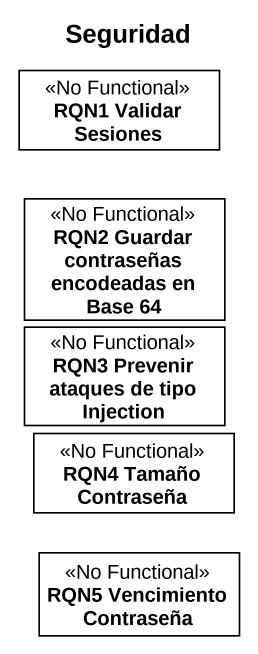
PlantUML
@startuml
title Seguridad
hide circle
hide empty members
class "RQN1 Validar Sesiones" as RQN1_Validar_Sesiones <<No Functional>>
class "RQN2 Guardar contraseñas encodeadas en Base 64" as RQN2_Guardar_contraseñas <<No Functional>>
class "RQN3 Prevenir ataques de tipo Injection" as RQN3_Prevenir_ataques_de <<No Functional>>
class "RQN4 Tamaño Contraseña" as RQN4_Tamaño_Contraseña <<No Functional>>
class "RQN5 Vencimiento Contraseña" as RQN5_Vencimiento_Contraseña <<No Functional>>
@enduml
